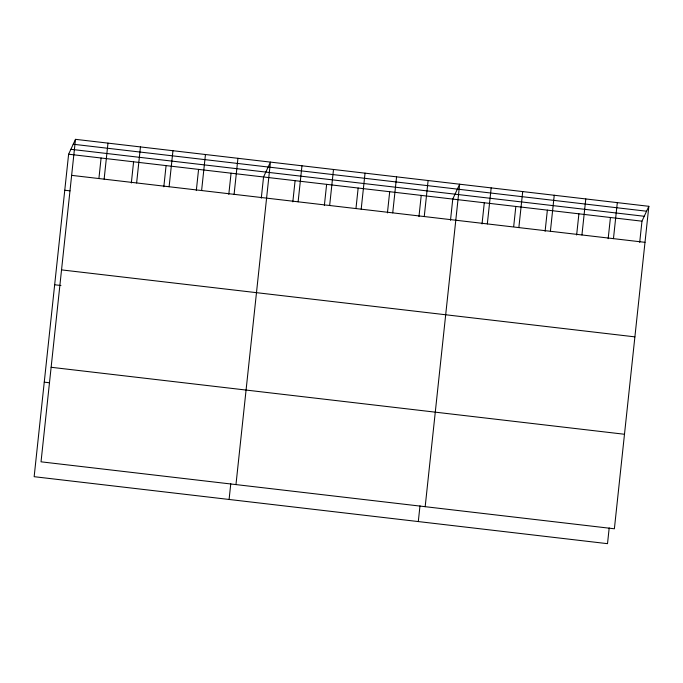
<?xml version="1.0" encoding="UTF-8"?>
<svg xmlns="http://www.w3.org/2000/svg" width="683" height="683" viewBox="0 0 683 683"><rect width="100%" height="100%" fill="white"/><g stroke="black" fill="none" stroke-linecap="round" stroke-linejoin="round"><path stroke-width="1.02" d="M75.489 139.332L41.031 461.819L614.384 528.787L648.85 206.309L75.489 139.332L68.616 154.213L34.15 476.691L607.511 543.668L609.193 527.908M98.95 178.135L101.101 158.004M104.132 179.159L107.982 143.131M131.332 182.993L133.595 161.803M136.626 182.95L140.467 146.93M163.818 186.783L166.08 165.593M169.111 186.749L172.961 150.721M196.311 190.583L198.574 169.393M201.605 190.54L205.455 154.52M228.796 194.373L231.067 173.183M234.09 194.339L237.94 158.311M229.095 499.461L230.777 483.709M261.29 198.172L263.553 176.982L270.434 162.11L235.968 484.589M292.828 201.852L295.09 180.662M298.121 201.818L301.971 165.79M324.357 205.54L326.628 184.35M329.65 205.498L333.5 169.469M356.005 208.161L358.157 188.03M361.187 209.177L365.038 173.158M387.432 212.908L389.694 191.718M392.725 212.865L396.575 176.837M418.961 216.588L421.232 195.398M424.254 216.545L428.104 180.525M418.303 521.564L419.985 505.804M450.498 220.276L452.761 199.086L459.642 184.205L425.176 506.692M482.036 223.956L484.298 202.766M487.329 223.913L491.179 187.893M513.684 226.577L515.836 206.445M518.858 227.601L522.708 191.573M545.102 231.324L547.365 210.133M550.396 231.281L554.246 195.261M576.64 235.003L578.902 213.813M581.933 234.969L585.783 198.941M608.169 238.691L610.44 217.501M613.462 238.649L617.312 202.62M639.706 242.371L641.969 221.181L648.85 206.309M73.218 144.241L646.579 211.218M70.887 149.304L644.24 216.272M68.616 154.213L641.969 221.181M71.638 175.36L645 242.328M64.765 190.233L70.008 190.847M61.538 269.887L634.9 336.864M54.657 284.768L60.949 285.503M51.131 367.283L624.493 434.26M44.25 382.164L49.492 382.77"/></g></svg>
